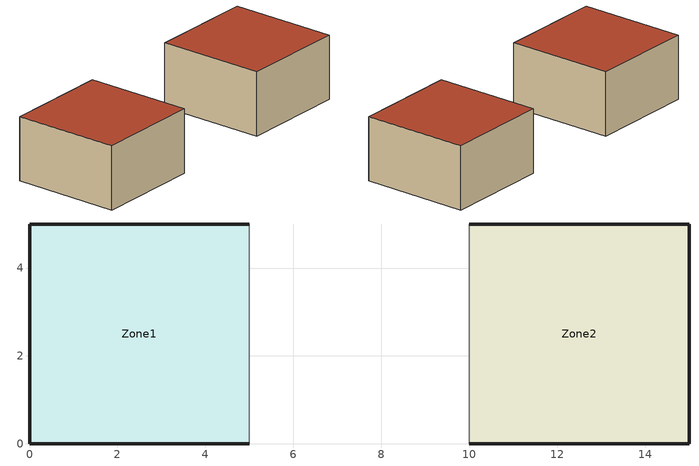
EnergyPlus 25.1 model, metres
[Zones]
Zone1
 floor ground (FloorConstruction): 0,0 0,5 5,5 5,0 z0
 wall outside (WallConstruction): 5,5 0,5 0,0 5,0 z0:3
 wall to Zone2 (WallConstruction): 5,0 5,5 z0:3
 roof outside (RoofConstruction): 0,5 0,0 5,0 5,5 z3
Zone2
 floor ground (FloorConstruction): 10,0 10,5 15,5 15,0 z0
 wall outside (WallConstruction): 10,0 15,0 15,5 10,5 z0:3
 roof outside (RoofConstruction): 10,5 10,0 15,0 15,5 z3
[Building]
BaseBuilding: North Axis=0; Terrain=City; Loads Convergence Tolerance Value=0.04; Temperature Convergence Tolerance Value=0.4; Solar Distribution=FullExterior; Maximum Number of Warmup Days=25; Minimum Number of Warmup Days=6
[Site:Location]
Chicago IL USA: Latitude=41.78; Longitude=-87.75; Time Zone=-6; Elevation=190
[SizingPeriod:DesignDay] Day of Month=21; Humidity Condition Type=Wetbulb; Barometric Pressure=98934; Rain Indicator=No; Snow Indicator=No; Daylight Saving Time Indicator=No; Solar Model Indicator=ASHRAEClearSky
Name | Month | Day Type | Maximum DryBulb Temperature | Daily DryBulb Temperature Range | Wetbulb or DewPoint at Maximum DryBulb | Wind Speed | Wind Direction | Sky Clearness
Chicago Ann Htg 99.6% Condns DB | 1 | WinterDesignDay | -20.6 | 0 | -20.6 | 4.9 | 270 | 0
Chicago Ann Clg .4% Condns DB=>MWB | 7 | SummerDesignDay | 33.3 | 10.7 | 23.8 | 5.3 | 230 | 1
[Material]
Name | Roughness | Thickness | Conductivity | Density | Specific Heat
WallMaterial | MediumSmooth | 0.2 | 1.5 | 800 | 1000
RoofMaterial | MediumRough | 0.15 | 0.5 | 1200 | 900
FloorMaterial | MediumSmooth | 0.2 | 1.8 | 2400 | 900
[Construction]
WallConstruction: WallMaterial
RoofConstruction: RoofMaterial
FloorConstruction: FloorMaterial
[Zone] Type=1; Multiplier=1; Ceiling Height=3; Volume=75
Zone1; Zone2
[People] Number of People Schedule=AlwaysOn; Number of People Calculation Method=People; Number of People=2; Fraction Radiant=0.3; Activity Level Schedule=Activity Schedule
Name | Zone or ZoneList or Space or SpaceList
Zone1People | Zone1
Zone2People | Zone2
[Lights] Schedule=AlwaysOn; Design Level Calculation Method=LightingLevel; Lighting Level=100; Return Air Fraction=0; Fraction Radiant=0.4; Fraction Visible=0.2
Name | Zone or ZoneList or Space or SpaceList
Zone1Lights | Zone1
Zone2Lights | Zone2
[ElectricEquipment] Schedule=AlwaysOn; Design Level Calculation Method=EquipmentLevel; Design Level=100; Fraction Latent=0; Fraction Radiant=0.3; Fraction Lost=0
Name | Zone or ZoneList or Space or SpaceList
Zone1Equip | Zone1
Zone2Equip | Zone2
[HVACTemplate:Zone:VRF]
Zone1_VRF_Incomplete: Template VRF System=Zone1; Template Thermostat=NonExistent_System; Zone Heating Sizing Factor=VRF_Terminal_1; Zone Cooling Sizing Factor=0.5; Rated Total Heating Capacity Sizing Ratio=0.5; Cooling Supply Air Flow Rate=10000; No Cooling Supply Air Flow Rate=10000; Heating Supply Air Flow Rate=0.3; No Heating Supply Air Flow Rate=0.3
[Schedule:Compact]
AlwaysOn: Through: 12/31, For: AllDays, Until: 24:00, 1
Activity Schedule: Through: 12/31, For: AllDays, Until: 24:00, 120
